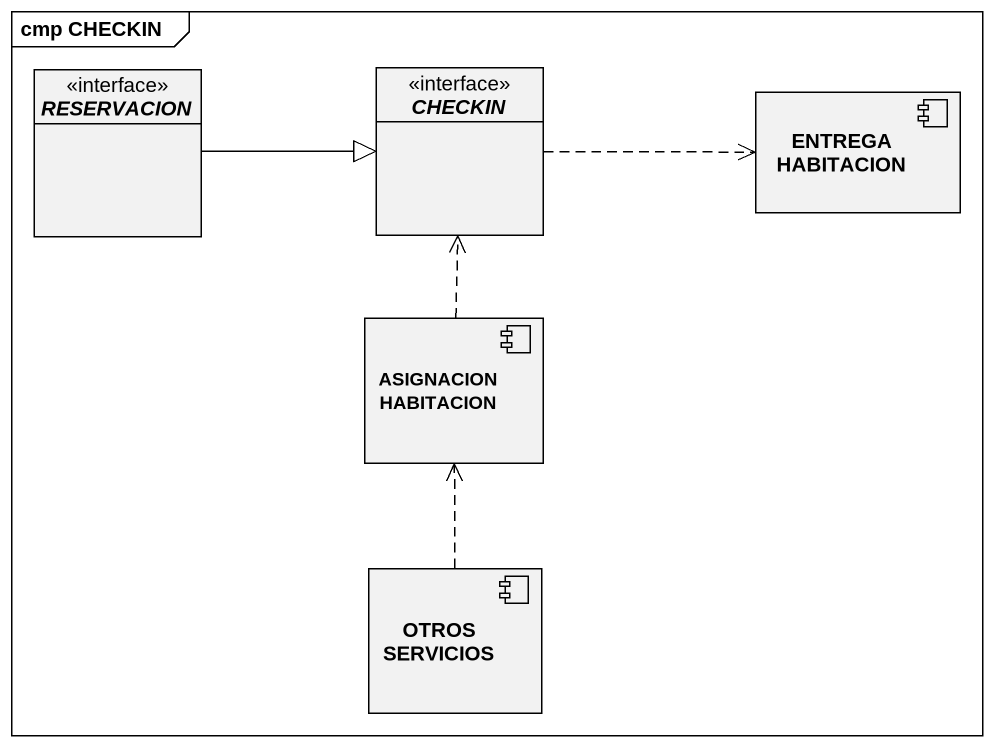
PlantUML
@startuml
mainframe cmp CHECKIN
allowmixing
hide circle
hide empty members
interface RESERVACION <<interface>>
interface CHECKIN <<interface>>
component "ENTREGA HABITACION" as ENTREGA_HABITACION
component "ASIGNACION HABITACION" as ASIGNACION_HABITACION
component "OTROS SERVICIOS" as OTROS_SERVICIOS
RESERVACION -right-|> CHECKIN
CHECKIN .right.> ENTREGA_HABITACION
ASIGNACION_HABITACION .up.> CHECKIN
OTROS_SERVICIOS .up.> ASIGNACION_HABITACION
@enduml
